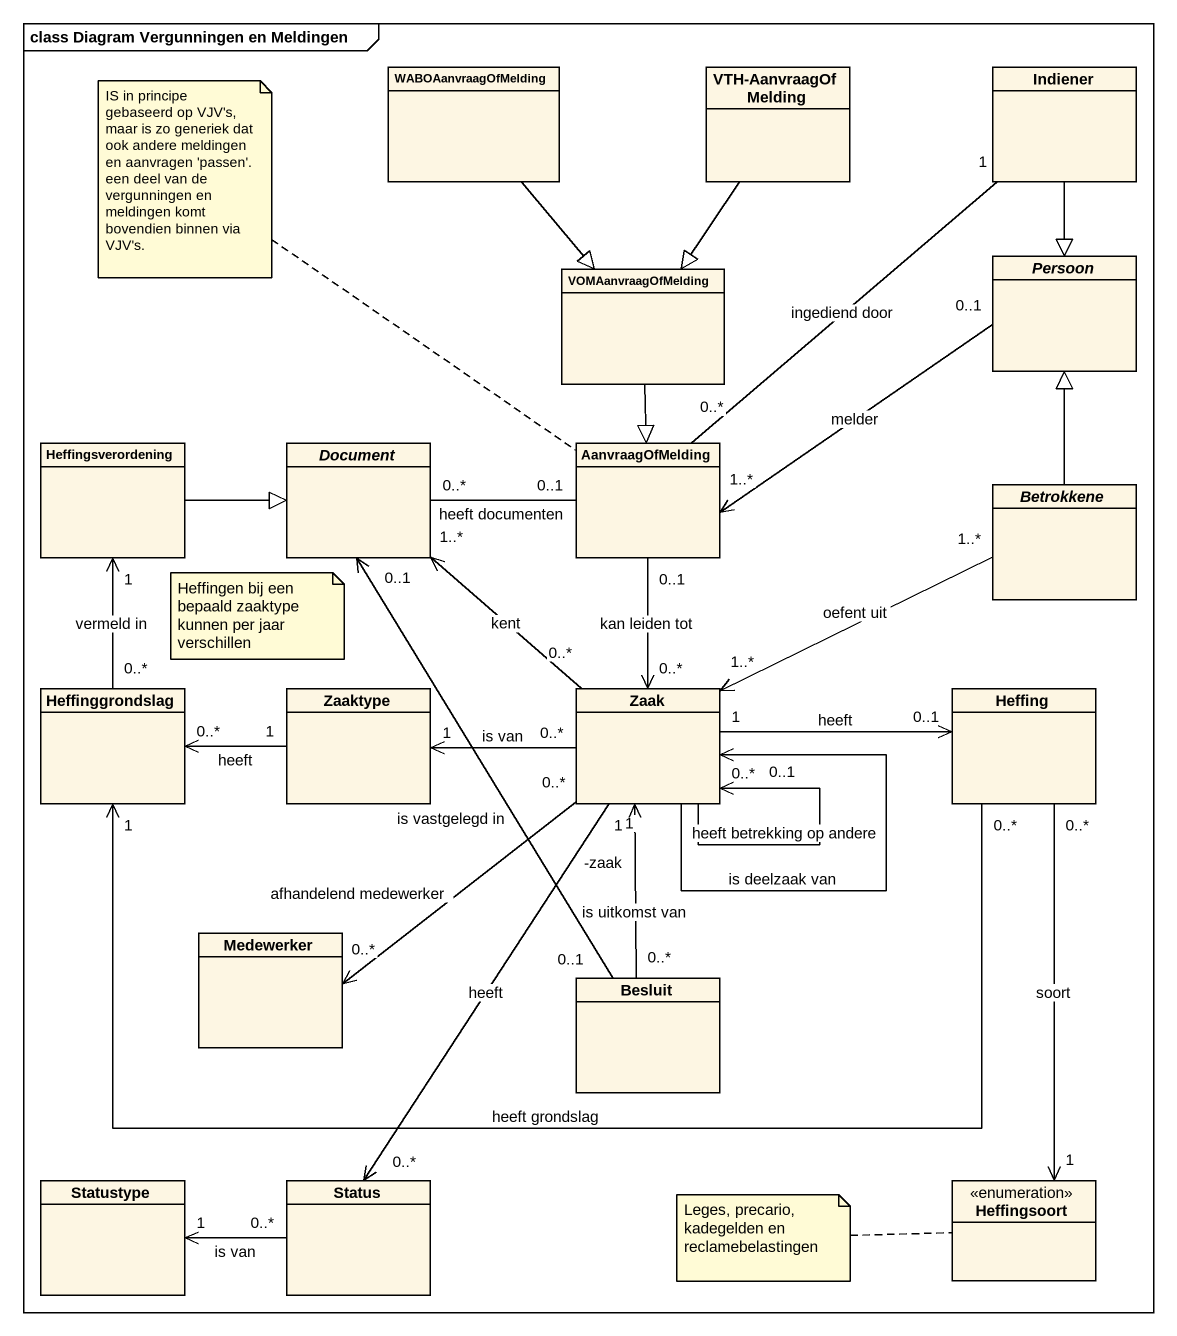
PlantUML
@startuml
mainframe class Diagram Vergunningen en Meldingen
hide circle
hide empty members
class WABOAanvraagOfMelding
class "VTH-AanvraagOfMelding" as VTH_AanvraagOfMelding
class Indiener
abstract class Persoon
class VOMAanvraagOfMelding
class Heffingsverordening
abstract class Document
class AanvraagOfMelding
abstract class Betrokkene
class Heffinggrondslag
class Zaaktype
class Zaak
class Heffing
class Medewerker
class Besluit
class Statustype
class Status
enum Heffingsoort
WABOAanvraagOfMelding --|> VOMAanvraagOfMelding
VTH_AanvraagOfMelding --|> VOMAanvraagOfMelding
Indiener --|> Persoon
VOMAanvraagOfMelding --|> AanvraagOfMelding
Heffingsverordening -right-|> Document
Heffingsverordening "1" <-- "0..*" Heffinggrondslag : vermeld in
AanvraagOfMelding "0..*" -up- "1" Indiener : ingediend door
AanvraagOfMelding "1..*" <-right- "0..1" Persoon : melder
AanvraagOfMelding "0..1" -left- "0..*" Document : heeft documenten
AanvraagOfMelding "0..1" --> "0..*" Zaak : kan leiden tot
Betrokkene -up-|> Persoon
Betrokkene "1..*" -left-> "1..*" Zaak : oefent uit
Zaaktype "1" -left-> "0..*" Heffinggrondslag : heeft
Zaak "0..*" -up-> "1..*" Document : kent
Zaak "0..*" -left-> "1" Zaaktype : is van
Zaak --> "0..*" Zaak : heeft betrekking op andere
Zaak --> "0..1" Zaak : is deelzaak van
Zaak "1" -right-> "0..1" Heffing : heeft
Zaak "0..*" --> "0..*" Medewerker : afhandelend medewerker
Zaak "1" --> "0..*" Status : heeft
Heffing "0..*" -left-> "1" Heffinggrondslag : heeft grondslag
Heffing "0..*" --> "1" Heffingsoort : soort
Besluit "0..1" -up-> "0..1" Document : is vastgelegd in
Besluit "0..*" -up-> "-zaak\n1" Zaak : is uitkomst van
Status "0..*" -left-> "1" Statustype : is van
note top of AanvraagOfMelding : IS in principe gebaseerd op VJV's, maar is zo generiek dat ook andere meldingen en aanvragen 'passen'. een deel van de vergunningen en meldingen komt bovendien binnen via VJV's.
note as N2
  Heffingen bij een bepaald zaaktype kunnen per jaar verschillen
end note
note left of Heffingsoort : Leges, precario, kadegelden en reclamebelastingen
@enduml
